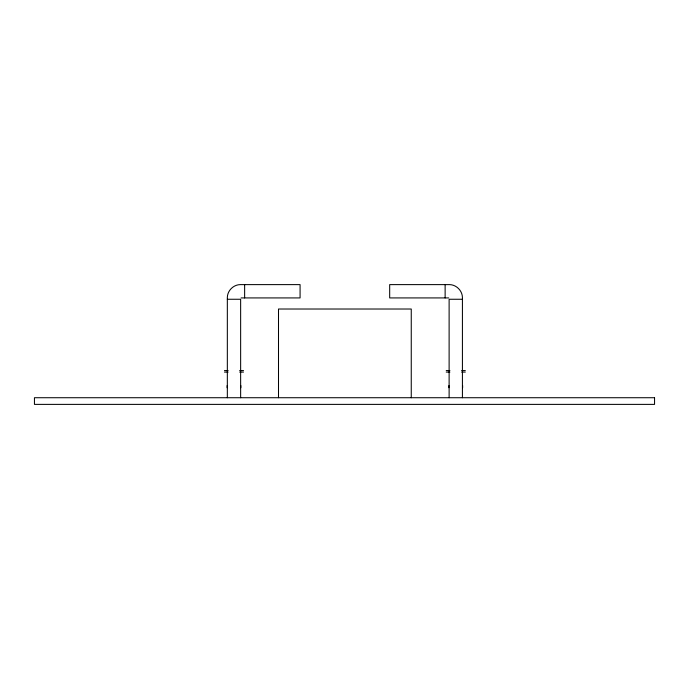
<?xml version="1.0" encoding="UTF-8"?>
<svg xmlns="http://www.w3.org/2000/svg" width="689" height="689" viewBox="0 0 689 689"><rect width="100%" height="100%" fill="white"/><g stroke="black" fill="none" stroke-linecap="round" stroke-linejoin="round"><path stroke-width="1.03" d="M241.081 297.924L300.077 297.924L300.077 284.617L240.203 284.617C233.399 284.712 227.43 290.68 227.336 297.493L227.336 397.725M448.677 297.924L389.681 297.924L389.681 284.617L449.555 284.617C456.359 284.712 462.328 290.68 462.422 297.493L462.422 397.725M227.336 299.259L240.642 299.259L240.642 397.725M462.422 299.259L449.116 299.259L449.116 397.725M224.45 370.579L228.119 370.579M239.634 370.579L243.527 370.579M446.231 370.579L449.9 370.579M461.639 370.579L465.308 370.579M224.45 372.077L228.119 372.077M239.634 372.077L243.527 372.077M446.231 372.077L449.9 372.077M461.639 372.077L465.308 372.077M462.62 385.547L462.62 387.743M448.918 385.547L448.918 387.743M445.128 284.617L445.128 297.924M411.255 397.725L411.255 309.017L278.502 309.017L278.502 397.725M244.638 284.617L244.638 297.924M240.84 385.547L240.84 387.743M227.137 385.547L227.137 387.743M654.55 397.725L34.45 397.725L34.45 404.383L654.55 404.383L654.55 397.725"/></g></svg>
